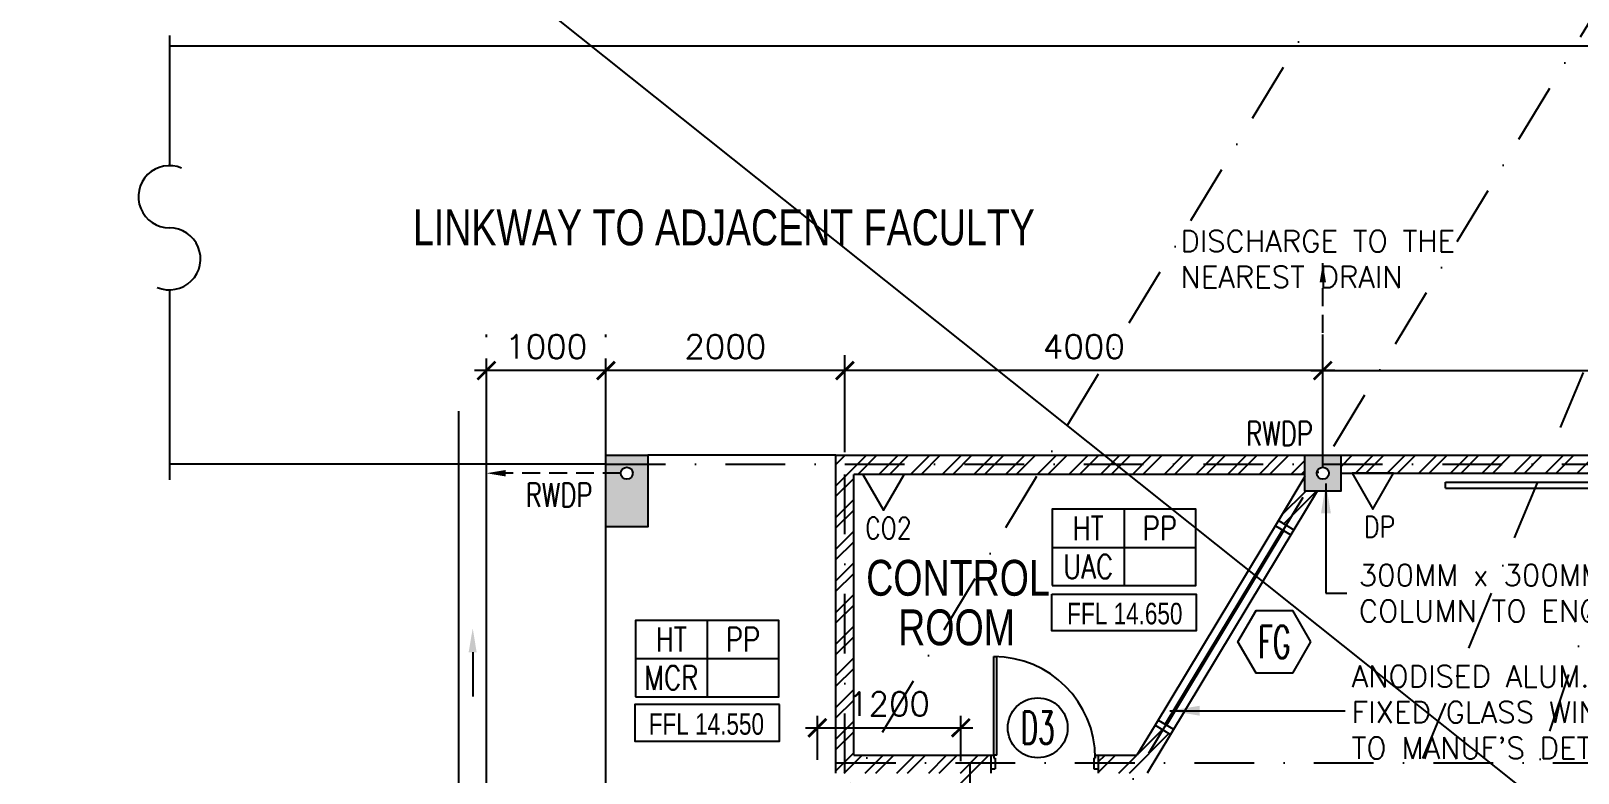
# Model space of a CAD drawing. Extents: x 2879167 to 2959690, y -882003 to -585933.
# Drawn here: x 2897393 to 2910341, y -742067 to -735853 of the extents above; entities that cross this region are included whole.
import ezdxf
from ezdxf.enums import TextEntityAlignment as Align

# ---------------------------------------------------------------- set-up
doc = ezdxf.new("R2010")
doc.units = 0
doc.header["$LTSCALE"] = 1000
doc.header["$MEASUREMENT"] = 0
doc.header["$PDMODE"] = 66
doc.linetypes.add('DASHDOT', pattern=[1, 0.5, -0.25, 0, -0.25])
doc.linetypes.add('DASHED', pattern=[0.75, 0.5, -0.25])
doc.layers.get('0').update_dxf_attribs({"linetype": 'CONTINUOUS'})
doc.layers.get('DEFPOINTS').update_dxf_attribs({"linetype": 'CONTINUOUS'})
for name, color, linetype in [('COL', 3, 'CONTINUOUS'), ('DIM', 5, 'CONTINUOUS'), ('DR', 5, 'CONTINUOUS'), ('DRAIN', 1, 'CONTINUOUS'), ('Finishes', 1, 'CONTINUOUS'), ('GRID', 6, 'DASHDOT'), ('H', 6, 'CONTINUOUS'), ('kotak', 190, 'CONTINUOUS'), ('LINE', 7, 'CONTINUOUS'), ('RWDP', 5, 'CONTINUOUS'), ('SCH-WIN', 7, 'CONTINUOUS'), ('Sch_Door', 7, 'CONTINUOUS'), ('Sch_Window', 2, 'CONTINUOUS'), ('SPEC', 7, 'CONTINUOUS'), ('TEXT', 7, 'CONTINUOUS'), ('WALL', 2, 'CONTINUOUS'), ('WIN', 5, 'CONTINUOUS')]:
    doc.layers.add(name, color=color, linetype=linetype)
doc.styles.add('ROMANS', font='romans.shx')
doc.styles.get("Standard").update_dxf_attribs({"font": 'Helv.shx'})
doc.dimstyles.get("Standard").update_dxf_attribs({"dimscale": 5, "dimtxt": 1, "dimasz": 2, "dimexe": 1, "dimexo": 1, "dimgap": 1, "dimtad": 0, "dimtih": 1, "dimtoh": 1, "dimdec": 4, "dimzin": 0, "dimdsep": 46, "dimtxsty": 'ROMANS', "dimcen": 1, "dimadec": 0, "dimazin": 0, "dimtfac": 1, "dimtdec": 4, "dimtofl": 0, "dimtmove": 0, "dimatfit": 3, "dimfxl": 0, "dimtolj": 1, "dimtzin": 0, "dimarcsym": 0})
doc.dimstyles.new('STANDARD$0', dxfattribs={"dimscale": 0, "dimtxt": 8, "dimasz": 6, "dimexe": 1, "dimexo": 1, "dimgap": 3, "dimtad": 1, "dimdec": 0, "dimlfac": -1, "dimrnd": 1, "dimzin": 0, "dimdsep": 46, "dimtxsty": 'Standard', "dimcen": 0, "dimclrd": 5, "dimclre": 250, "dimadec": 0, "dimazin": 0, "dimtfac": 1, "dimtdec": 4, "dimtofl": 0, "dimtmove": 0, "dimatfit": 3, "dimfxl": 0, "dimtolj": 1, "dimtzin": 0, "dimarcsym": 0})

# ---------------------------------------------------------------- blocks, each defined once
blk = doc.blocks.new('_ARCHTICK')
at = {"color": 0, "linetype": 'ByBlock', "const_width": 0.15}
blk.add_lwpolyline([(-0.5, -0.5), (0.5, 0.5)], dxfattribs=at)
blk = doc.blocks.new('*D31')
at = {"layer": 'DEFPOINTS', "color": 0}
for p in [(2914231, -729481), (2914231, -729481), (2913813, -731767), (2898231, -756033), (2931005, -757318)]:
    blk.add_point(p, dxfattribs=at)
at = {"layer": 'DIM'}
blk.add_arc((2914231, -729481), 2323, 238.927, 301.073, dxfattribs=at)
at = {"layer": 'DIM', "xscale": 200, "yscale": 200, "zscale": 200}
for p, rotation in [((2913032, -731471), 148.9270490380316), ((2915430, -731471), 31.07295098388072)]:
    blk.add_blockref('_ARCHTICK', p, dxfattribs=dict(at, rotation=rotation))
at = {"layer": 'DIM', "color": 7, "insert": (2914231, -731585), "char_height": 200, "attachment_point": 5, "rotation": 0, "style": 'ROMANS'}
blk.add_mtext('\\A1;62°8\'45"', dxfattribs=at)
blk = doc.blocks.new('*D32')
at = {"layer": 'DEFPOINTS', "color": 0}
for p in [(2908205, -738697), (2920257, -738697), (2920257, -738697)]:
    blk.add_point(p, dxfattribs=at)
at = {"layer": 'DIM', "color": 0}
blk.add_line((2908105, -738697), (2920357, -738697), dxfattribs=at)
at = {"layer": 'DIM', "color": 0, "xscale": 150, "yscale": 150, "zscale": 150, "rotation": 180}
blk.add_blockref('_ARCHTICK', (2908205, -738697), dxfattribs=at)
at = {"layer": 'DIM', "color": 0, "xscale": 150, "yscale": 150, "zscale": 150}
blk.add_blockref('_ARCHTICK', (2920257, -738697), dxfattribs=at)
at = {"layer": 'DIM', "color": 7, "insert": (2915012, -738487), "char_height": 200, "attachment_point": 5, "style": 'ROMANS'}
blk.add_mtext('\\A1;12050', dxfattribs=at)
blk = doc.blocks.new('*D56')
at = {"layer": 'DEFPOINTS', "color": 0}
for p in [(2904205, -738697), (2904205, -739481), (2908205, -739481)]:
    blk.add_point(p, dxfattribs=at)
at = {"layer": 'DIM', "color": 0}
for p, q in [((2904205, -739381), (2904205, -738597)), ((2908205, -739381), (2908205, -738597)), ((2908305, -738697), (2904105, -738697))]:
    blk.add_line(p, q, dxfattribs=at)
at = {"layer": 'DIM', "color": 0, "xscale": 150, "yscale": 150, "zscale": 150}
for p, rotation in [((2904205, -738697), 180.0000000183428), ((2908205, -738697), 1.834276730505735e-08)]:
    blk.add_blockref('_ARCHTICK', p, dxfattribs=dict(at, rotation=rotation))
at = {"layer": 'DIM', "color": 7, "insert": (2906205, -738497), "char_height": 200, "attachment_point": 5, "rotation": 0, "style": 'ROMANS'}
blk.add_mtext('\\A1;4000', dxfattribs=at)
blk = doc.blocks.new('*D57')
at = {"layer": 'DEFPOINTS', "color": 0}
for p in [(2902205, -738697), (2904205, -739417), (2902205, -739517)]:
    blk.add_point(p, dxfattribs=at)
at = {"layer": 'DIM', "color": 0}
for p, q in [((2902205, -739417), (2902205, -738597)), ((2904205, -739317), (2904205, -738597)), ((2904305, -738697), (2902105, -738697))]:
    blk.add_line(p, q, dxfattribs=at)
at = {"layer": 'DIM', "color": 0, "xscale": 150, "yscale": 150, "zscale": 150}
for p, rotation in [((2902205, -738697), 180.0000000183428), ((2904205, -738697), 1.834276730505735e-08)]:
    blk.add_blockref('_ARCHTICK', p, dxfattribs=dict(at, rotation=rotation))
at = {"layer": 'DIM', "color": 7, "insert": (2903205, -738497), "char_height": 200, "attachment_point": 5, "rotation": 0, "style": 'ROMANS'}
blk.add_mtext('\\A1;2000', dxfattribs=at)
blk = doc.blocks.new('*D58')
at = {"layer": 'DEFPOINTS', "color": 0}
for p in [(2901205, -738697), (2901205, -739085), (2902205, -739085)]:
    blk.add_point(p, dxfattribs=at)
at = {"layer": 'DIM', "color": 0}
for p, q in [((2901205, -738985), (2901205, -738597)), ((2902205, -738985), (2902205, -738597)), ((2902305, -738697), (2901105, -738697))]:
    blk.add_line(p, q, dxfattribs=at)
at = {"layer": 'DIM', "color": 0, "xscale": 150, "yscale": 150, "zscale": 150}
for p, rotation in [((2901205, -738697), 180.0000000183428), ((2902205, -738697), 1.834276730505735e-08)]:
    blk.add_blockref('_ARCHTICK', p, dxfattribs=dict(at, rotation=rotation))
at = {"layer": 'DIM', "color": 7, "insert": (2901705, -738497), "char_height": 200, "attachment_point": 5, "rotation": 0, "style": 'ROMANS'}
blk.add_mtext('\\A1;1000', dxfattribs=at)
blk = doc.blocks.new('*D59')
at = {"layer": 'DEFPOINTS', "color": 0}
for p in [(2905175, -741688), (2903975, -742056), (2905175, -742067)]:
    blk.add_point(p, dxfattribs=at)
at = {"layer": 'DIM', "color": 0}
for p, q in [((2903975, -741956), (2903975, -741588)), ((2905175, -741967), (2905175, -741588)), ((2903875, -741688), (2905275, -741688))]:
    blk.add_line(p, q, dxfattribs=at)
at = {"layer": 'DIM', "color": 0, "xscale": 150, "yscale": 150, "zscale": 150}
for p, rotation in [((2903975, -741688), 180.0000000183428), ((2905175, -741688), 1.834279318118659e-08)]:
    blk.add_blockref('_ARCHTICK', p, dxfattribs=dict(at, rotation=rotation))
at = {"layer": 'DIM', "color": 7, "insert": (2904575, -741488), "char_height": 200, "attachment_point": 5, "rotation": 0, "style": 'ROMANS'}
blk.add_mtext('\\A1;1200', dxfattribs=at)
blk = doc.blocks.new('*D41')
at = {"layer": 'DEFPOINTS', "color": 0}
for p in [(2914231, -729481), (2914231, -729481), (2903496, -761301), (2905581, -762927), (2910578, -763030)]:
    blk.add_point(p, dxfattribs=at)
at = {"layer": 'DIM'}
for p, q in [((2903464, -761396), (2903155, -762310)), ((2910567, -763129), (2910481, -763924))]:
    blk.add_line(p, q, dxfattribs=at)
blk.add_arc((2914231, -729481), 34546, 251.3562, 263.7854, dxfattribs=at)
at = {"layer": 'DIM', "xscale": 200, "yscale": 200, "zscale": 200}
for p, rotation in [((2903187, -762215), 161.3562291409188), ((2910491, -763825), 353.7854095700074)]:
    blk.add_blockref('_ARCHTICK', p, dxfattribs=dict(at, rotation=rotation))
at = {"layer": 'DIM', "color": 7, "insert": (2906843, -763004), "char_height": 200, "attachment_point": 5, "rotation": 347.5708, "style": 'ROMANS'}
blk.add_mtext('\\A1;12°25\'45"', dxfattribs=at)
blk = doc.blocks.new('*D42')
at = {"layer": 'DEFPOINTS', "color": 0}
for p in [(2914231, -729481), (2914231, -729481), (2896783, -758436), (2898592, -760269), (2903496, -761301)]:
    blk.add_point(p, dxfattribs=at)
at = {"layer": 'DIM'}
for p, q in [((2896732, -758521), (2896357, -759144)), ((2903464, -761396), (2903160, -762296))]:
    blk.add_line(p, q, dxfattribs=at)
blk.add_arc((2914231, -729481), 34532, 238.927, 251.3562, dxfattribs=at)
at = {"layer": 'DIM', "xscale": 200, "yscale": 200, "zscale": 200}
for p, rotation in [((2896408, -759058), 148.9270488143155), ((2903192, -762201), 341.3562291409183)]:
    blk.add_blockref('_ARCHTICK', p, dxfattribs=dict(at, rotation=rotation))
at = {"layer": 'DIM', "color": 7, "insert": (2899807, -760615), "char_height": 200, "attachment_point": 5, "rotation": 335.1416, "style": 'ROMANS'}
blk.add_mtext('\\A1;12°25\'45"', dxfattribs=at)
blk = doc.blocks.new('*D72')
at = {"layer": 'DEFPOINTS', "color": 0}
for p in [(2914231, -729481), (2910020, -761707)]:
    blk.add_point(p, dxfattribs=at)
at = {"layer": 'DIM', "color": 0}
blk.add_line((2914244, -729382), (2910008, -761807), dxfattribs=at)
at = {"layer": 'DIM', "color": 0, "xscale": 150, "yscale": 150, "zscale": 150, "rotation": 262.5559261488257}
blk.add_blockref('_ARCHTICK', (2910020, -761707), dxfattribs=at)
at = {"layer": 'DIM', "color": 7, "insert": (2911107, -751535), "char_height": 200, "attachment_point": 5, "rotation": 82.5559, "style": 'ROMANS'}
blk.add_mtext('\\A1;R32500', dxfattribs=at)
blk = doc.blocks.new('*D75')
at = {"layer": 'DEFPOINTS', "color": 0}
for p in [(2914231, -729481), (2914231, -729481), (2901771, -761449), (2900803, -761709), (2903074, -762550)]:
    blk.add_point(p, dxfattribs=at)
at = {"layer": 'DIM'}
blk.add_arc((2914231, -729481), 34310, 247.3801, 251.3562, dxfattribs=at)
at = {"layer": 'DIM', "xscale": 200, "yscale": 200, "zscale": 200}
for p, rotation in [((2901035, -761152), 157.3801448760724), ((2903263, -761991), 341.3562392169155)]:
    blk.add_blockref('_ARCHTICK', p, dxfattribs=dict(at, rotation=rotation))
at = {"layer": 'DIM', "color": 7, "insert": (2902219, -761386), "char_height": 200, "attachment_point": 5, "rotation": 339.3682, "style": 'ROMANS'}
blk.add_mtext('\\A1;3°58\'34"', dxfattribs=at)
blk = doc.blocks.new('*D76')
at = {"layer": 'DEFPOINTS', "color": 0}
for p in [(2914231, -729481), (2914231, -729481), (2903828, -762176), (2903070, -762562), (2904805, -763098)]:
    blk.add_point(p, dxfattribs=at)
at = {"layer": 'DIM'}
blk.add_arc((2914231, -729481), 34310, 251.3562, 254.3361, dxfattribs=at)
at = {"layer": 'DIM', "xscale": 200, "yscale": 200, "zscale": 200}
for p, rotation in [((2903263, -761991), 161.3562293810234), ((2904968, -762517), 344.3361454312286)]:
    blk.add_blockref('_ARCHTICK', p, dxfattribs=dict(at, rotation=rotation))
at = {"layer": 'DIM', "color": 7, "insert": (2904177, -762056), "char_height": 200, "attachment_point": 5, "rotation": 342.8462, "style": 'ROMANS'}
blk.add_mtext('\\A1;2°58\'48"', dxfattribs=at)
blk = doc.blocks.new('A$C20F67EEF')
at = {"layer": 'LINE', "color": 5}
blk.add_line((33, 200), (33, 571), dxfattribs=at)
blk.add_solid([(0, 200), (67, 200), (33, 0)], dxfattribs=at)
blk = doc.blocks.new('DR900')
at = {"layer": 'DR'}
for p, q in [((25, 940), (50, 940)), ((25, 115), (25, 940)), ((50, 115), (50, 940)), ((0, 115), (25, 115)), ((0, 0), (38, 0)), ((50, 115), (25, 115)), ((25, 115), (25, 90)), ((25, 90), (38, 90)), ((38, 90), (38, 0)), ((862, 90), (875, 90)), ((862, 90), (862, 0)), ((862, 0), (900, 0)), ((875, 115), (900, 115)), ((875, 115), (875, 90))]:
    blk.add_line(p, q, dxfattribs=at)
blk.add_arc((25, 90), 850, 0, 90, dxfattribs=at)
blk = doc.blocks.new('*D130')
at = {"layer": 'DEFPOINTS', "color": 0, "ltscale": 0.1}
for p in [(2914231, -729481), (2908510, -757810)]:
    blk.add_point(p, dxfattribs=at)
at = {"layer": 'DIM', "ltscale": 0.1}
blk.add_line((2914251, -729383), (2908491, -757908), dxfattribs=at)
at = {"layer": 'DIM', "ltscale": 0.1, "xscale": 200, "yscale": 200, "zscale": 200, "rotation": 258.5830123765257}
blk.add_blockref('_ARCHTICK', (2908510, -757810), dxfattribs=at)
at = {"layer": 'DIM', "color": 7, "ltscale": 0.1, "insert": (2909550, -751437), "char_height": 200, "attachment_point": 5, "rotation": 78.583, "style": 'ROMANS'}
blk.add_mtext('\\A1;R28900', dxfattribs=at)

msp = doc.modelspace()

# ---------------------------------------------------------------- hatches: boundary and pattern name
at = {"layer": 'H', "ltscale": 0.1}
h = msp.add_hatch(dxfattribs=at)
h.set_pattern_fill('AR-CONC', color=256, scale=35, style=0)
h.set_pattern_definition([(50, (488140.78, 188080.5), (251.041064, -21.963247), [26.25, -288.75]), (355, (488140.78, 188080.5), (-48.562967, 263.267247), [21, -231]), (100.4514, (488161.7, 188078.66), (202.478284, 241.30384), [22.309067, -245.39974]), (46.1842, (488140.78, 188150.5), (373.534367, -57.931655), [39.375, -433.125]), (96.6356, (488171.9, 188145.66), (327.131947, 340.941255), [33.4636, -368.09955]), (351.1842, (488140.78, 188150.5), (327.13168, 340.94151), [31.5, -346.5]), (21, (488175.78, 188133), (208.917468, -140.916612), [26.25, -288.75]), (326, (488175.78, 188133), (85.160366, 253.802516), [21, -231]), (71.4514, (488193.19, 188121.25), (294.07792, 112.885674), [22.309067, -245.39974]), (37.5, (488140.78, 188080.49), (4.2559494, 116.5128488), [0, -228.2, 0, -234.5, 0, -231.875]), (7.5, (488140.78, 188080.49), (92.074338, 138.044099), [0, -133.7, 0, -222.95, 0, -88.375]), (327.5, (488062.73, 188080.49), (186.8378527, -7.894205), [0, -87.5, 0, -273, 0, -362.25]), (317.5, (488027.73, 188080.5), (204.115159, 35.036744), [0, -113.75, 0, -181.3, 0, -257.25])])
h.paths.add_polyline_path([(2902555.2, -739406.4), (2902380.2, -739406.4), (2902380.2, -739506.4, -0.4142136), (2902430.2, -739556.4, -1), (2902330.2, -739556.4, -0.4142136), (2902380.2, -739506.4), (2902380.2, -739406.4), (2902205.2, -739406.4), (2902205.2, -740006.4), (2902555.2, -740006.4)])
h.paths.add_polyline_path([(2902555.2, -743856.4), (2902205.2, -743856.4), (2902205.2, -744456.4), (2902555.2, -744456.4)])
h.paths.add_polyline_path([(2905325.5, -744156.4), (2905025.5, -744156.4), (2905025.5, -744456.4), (2905325.5, -744456.4)])
h.paths.add_polyline_path([(2908355.2, -739406.4), (2908205.2, -739406.4), (2908205.2, -739506.4, -0.4142136), (2908255.2, -739556.4, -1), (2908155.2, -739556.4, -0.4142136), (2908205.2, -739506.4), (2908205.2, -739406.4), (2908055.2, -739406.4), (2908055.2, -739706.4), (2908355.2, -739706.4)])
h = msp.add_hatch(dxfattribs=at)
h.set_pattern_fill('ANSI32', color=256, scale=500, style=0)
h.set_pattern_definition([(45, (488140.78, 188080.5), (-132.582521, 132.582521), []), (45, (488229.17, 188080.5), (-132.582521, 132.582521), [])])
h.paths.add_polyline_path([(2908055.2, -739406.4), (2904130.2, -739406.4), (2904130.2, -742067), (2905175.5, -742067), (2905175.5, -742167), (2905325.5, -742167), (2905325.5, -742067), (2905425.5, -742067), (2905425.5, -741917), (2904280.2, -741917), (2904280.2, -739567), (2908055.2, -739567)])
h.paths.add_polyline_path([(2908157.2, -739706.4), (2908055.2, -739706.4), (2908055.2, -739585), (2907833.6, -739952.8), (2907962, -740030.2)])
h.paths.add_polyline_path([(2906929.8, -741743.2), (2906801.3, -741665.8), (2906649.9, -741917), (2906325.5, -741917), (2906325.5, -742067), (2906734.7, -742067)], flags=17)
h = msp.add_hatch(dxfattribs=at)
h.set_pattern_fill('ANSI32', color=256, scale=500, style=0)
h.set_pattern_definition([(45, (488140.78, 188080.5), (-132.582521, 132.582521), []), (45, (488229.17, 188080.5), (-132.582521, 132.582521), [])])
h.paths.add_polyline_path([(2914231.1, -739406.4), (2908355.2, -739406.4), (2908355.2, -739556.4), (2914231.1, -739556.4)])
h.paths.add_polyline_path([(2920107.1, -739406.4), (2914231.1, -739406.4), (2914231.1, -739556.4), (2920107.1, -739556.4)])

# ---------------------------------------------------------------- linework, layer by layer
at = {"color": 5, "ltscale": 2}
for p, q in [((2898552.5, -735891.1), (2898552.5, -736981.1)), ((2898552.5, -738021.1), (2898552.5, -739611.1))]:
    msp.add_line(p, q, dxfattribs=at)
at = {"ltscale": 2}
for p, q in [((2901205.2, -745140), (2901205.2, -739036)), ((2904130.2, -739406.4), (2902555.2, -739406.4)), ((2909231.1, -739631.4), (2919231.1, -739631.4)), ((2909231.1, -739681.4), (2909231.1, -739631.4)), ((2909231.1, -739681.4), (2919231.1, -739681.4)), ((2902205.2, -743856.4), (2902205.2, -740006.4))]:
    msp.add_line(p, q, dxfattribs=at)
at = {"color": 5, "ltscale": 2}
for centre, start, end in [((2898552.5, -737241.1), 66.90183, 270), ((2898552.5, -737761.1), 246.90183, 90)]:
    msp.add_arc(centre, 260, start, end, dxfattribs=at)
at = {"layer": 'COL', "color": 3, "ltscale": 2}
for points in [[(2902205.2, -739406.4), (2902555.2, -739406.4), (2902555.2, -740006.4), (2902205.2, -740006.4)], [(2908055.2, -739406.4), (2908355.2, -739406.4), (2908355.2, -739706.4), (2908055.2, -739706.4)], [(2908055.2, -739406.4), (2908355.2, -739406.4), (2908355.2, -739706.4), (2908055.2, -739706.4)]]:
    msp.add_lwpolyline(points, close=True, dxfattribs=at)
at = {"layer": 'DIM', "ltscale": 0.1}
msp.add_line((2879166.8, -717703.5), (2959689.8, -781925.5), dxfattribs=at)
at = {"layer": 'DRAIN', "color": 1, "ltscale": 2}
msp.add_line((2900975.2, -745076.1), (2900975.2, -739036), dxfattribs=at)
at = {"layer": 'Finishes'}
for p, q in [((2906541.3, -739857.6), (2906541.3, -740497.5)), ((2905941.2, -740178), (2907141.4, -740178)), ((2903052.9, -740788.3), (2903052.9, -741428.3)), ((2902452.8, -741108.7), (2903653.1, -741108.7))]:
    msp.add_line(p, q, dxfattribs=at)
for points in [[(2904701.4, -739567), (2904355, -739567), (2904528.2, -739867)], [(2908797.5, -739556.4), (2908451.1, -739556.4), (2908624.3, -739856.4)], [(2905941.2, -740497.5), (2907141.4, -740497.5), (2907141.4, -739857.6), (2905941.2, -739857.6)], [(2902452.8, -741428.3), (2903653.1, -741428.3), (2903653.1, -740788.3), (2902452.8, -740788.3)]]:
    msp.add_lwpolyline(points, close=True, dxfattribs=at)
at = {"layer": 'GRID'}
for p, q in [((2912518.1, -728449.1), (2894534.8, -758292.3)), ((2914231.1, -729481.4), (2896218.2, -759373.6)), ((2914231.1, -729481.4), (2900803, -761708.8)), ((2903070, -762562.4), (2914231.1, -729481.4)), ((2901205.2, -739417), (2901205.2, -738393.8)), ((2902205.2, -739417), (2902205.2, -738393.8)), ((2904205.2, -742067), (2904205.2, -738393.8)), ((2908205.2, -739481.4), (2908205.2, -738393.8)), ((2902205.2, -739481.4), (2938704.8, -739481.4)), ((2904130.2, -741981.4), (2928615, -741981.4)), ((2905250.5, -741992), (2905250.5, -744384.7))]:
    msp.add_line(p, q, dxfattribs=at)
at = {"layer": 'GRID', "color": 151}
msp.add_line((2902205.2, -739481.4), (2902205.2, -739481.4), dxfattribs=at)
at = {"layer": 'kotak', "ltscale": 2}
for p, q in [((2929810, -735981.4), (2898552.5, -735981.4)), ((2902205.2, -739481.4), (2898552.5, -739481.4))]:
    msp.add_line(p, q, dxfattribs=at)
at = {"layer": 'RWDP', "linetype": 'DASHED', "ltscale": 0.3}
for p, q in [((2908205.2, -739506.4), (2908205.2, -737798.7)), ((2902330.2, -739556.4), (2901205.2, -739556.4))]:
    msp.add_line(p, q, dxfattribs=at)
at = {"layer": 'RWDP', "ltscale": 0.1}
for centre in [(2902380.2, -739556.4), (2908205.2, -739556.4)]:
    msp.add_circle(centre, 50, dxfattribs=at)
at = {"layer": 'RWDP', "linetype": 'DASHED', "ltscale": 0.3}
for points in [[(2908178.5, -737958.7), (2908231.8, -737958.7), (2908205.2, -737798.7)], [(2901365.2, -739583.1), (2901365.2, -739529.7), (2901205.2, -739556.4)]]:
    msp.add_solid(points, dxfattribs=at)
at = {"layer": 'SCH-WIN', "ltscale": 0.1}
msp.add_lwpolyline([(2908102.4, -740968.6), (2907950.4, -741231.8), (2907646.4, -741231.8), (2907494.4, -740968.6), (2907646.4, -740705.3), (2907950.4, -740705.3)], close=True, dxfattribs=at)
at = {"layer": 'Sch_Door', "ltscale": 0.1}
msp.add_circle((2905819.2, -741687.8), 250.4, dxfattribs=at)
at = {"layer": 'SPEC', "color": 1}
for points in [[(2905936.6, -740569.8), (2907146, -740569.8), (2907146, -740876.8), (2905936.6, -740876.8)], [(2903657.6, -741494.2), (2902448.2, -741494.2), (2902448.2, -741801.2), (2903657.6, -741801.2)]]:
    msp.add_lwpolyline(points, close=True, dxfattribs=at)
at = {"layer": 'WALL'}
for p, q in [((2904130.2, -742067), (2904130.2, -739406.4)), ((2904130.2, -739406.4), (2924332.1, -739406.4)), ((2904280.2, -741917), (2904280.2, -739567)), ((2908055.2, -739567), (2904280.2, -739567)), ((2908355.2, -739556.4), (2920107.1, -739556.4)), ((2908055.2, -739585), (2907833.6, -739952.8)), ((2908157.2, -739706.4), (2907962, -740030.2)), ((2907833.6, -739952.8), (2907962, -740030.2)), ((2906801.3, -741665.8), (2906649.9, -741917)), ((2906929.8, -741743.2), (2906734.7, -742067)), ((2906801.3, -741665.8), (2906929.8, -741743.2)), ((2904280.2, -741917), (2905425.5, -741917)), ((2905425.5, -741917), (2905425.5, -742067)), ((2906325.5, -741917), (2906325.5, -742067)), ((2906325.5, -741917), (2906649.9, -741917))]:
    msp.add_line(p, q, dxfattribs=at)
at = {"layer": 'WIN'}
for p, q in [((2907833.6, -739952.8), (2906801.3, -741665.8)), ((2907866.9, -740031.2), (2906886.2, -741658.6)), ((2907877.1, -740037.4), (2906896.5, -741664.8)), ((2907962, -740030.2), (2906929.8, -741743.2)), ((2907807.8, -739995.6), (2907936.2, -740073)), ((2906827.1, -741623), (2906955.6, -741700.4))]:
    msp.add_line(p, q, dxfattribs=at)

# ---------------------------------------------------------------- block references
at = {"ltscale": 0.1, "rotation": 179.9999995081098}
msp.add_blockref('A$C20F67EEF', (2901123.5, -740855), dxfattribs=at)
at = {"color": 1, "ltscale": 0.1}
msp.add_blockref('DR900', (2905425.5, -742032), dxfattribs=at)

# ---------------------------------------------------------------- texts
at = {"layer": 'Finishes', "color": 7, "ltscale": 10, "style": 'ROMANS', "width": 0.8}
for s, p in [('HT', (2906241.3, -740018)), ('PP', (2906841.3, -740018)), ('UAC', (2906241.3, -740338)), ('HT', (2902752.9, -740948.7)), ('PP', (2903352.9, -740948.7)), ('MCR', (2902752.9, -741268.7))]:
    msp.add_text(s, height=200, dxfattribs=at).set_placement(p, align=Align.MIDDLE)
at = {"layer": 'Sch_Door', "color": 2, "style": 'ROMANS', "width": 0.6}
msp.add_text('D3', height=270, dxfattribs=at).set_placement((2905819.2, -741687.8), align=Align.MIDDLE_CENTER)
at = {"layer": 'Sch_Window', "style": 'ROMANS', "width": 0.6}
msp.add_text('FG', height=270, rotation=0, dxfattribs=at).set_placement((2907798.4, -740968.6), align=Align.MIDDLE_CENTER)
at = {"layer": 'SPEC', "color": 7, "style": 'ROMANS', "width": 0.75}
for p in [(2907563.5, -739324.7), (2901534.1, -739839.2)]:
    msp.add_text('RWDP', height=200, rotation=0, dxfattribs=at).set_placement(p)
at = {"layer": 'SPEC', "color": 7, "linetype": 'Continuous', "style": 'ROMANS', "width": 0.8}
msp.add_text('CO2', height=180, rotation=360, dxfattribs=at).set_placement((2904569.3, -740015.6), align=Align.MIDDLE_CENTER)
msp.add_text('DP', height=180, dxfattribs=at).set_placement((2908679.2, -740005), align=Align.MIDDLE_CENTER)
at = {"layer": 'SPEC', "color": 7, "width": 0.75}
msp.add_text('FFL 14.650', height=180, dxfattribs=at).set_placement((2906548.1, -740731.6, -4612.3), align=Align.MIDDLE_CENTER)
msp.add_text('FFL 14.550', height=180, rotation=360, dxfattribs=at).set_placement((2903046.2, -741655.9, -4612.3), align=Align.MIDDLE_CENTER)
at = {"layer": 'SPEC', "color": 7, "char_height": 180, "attachment_point": 4, "style": 'ROMANS'}
for s, insert in [('DISCHARGE TO THE\\PNEAREST DRAIN', (2907013.1, -737762.8)), ("300MM x 300MM RC. \\PCOLUMN TO ENGR'S DETAIL", (2908505.9, -740560.3)), ("ANODISED ALUM. FRAME\\PFIXED GLASS WINDOW\\PTO MANUF'S DETAILS", (2908445.8, -741557))]:
    msp.add_mtext(s, dxfattribs=dict(at, insert=insert))
at = {"layer": 'TEXT', "color": 2, "width": 0.75}
msp.add_text('LINKWAY TO ADJACENT FACULTY', height=300, dxfattribs=at).set_placement((2903192.4, -737498.1), align=Align.MIDDLE_CENTER)
for s, p in [('CONTROL', (2905152, -740431.9)), ('ROOM', (2905140, -740846.9))]:
    msp.add_text(s, height=300, rotation=359.99999, dxfattribs=at).set_placement(p, align=Align.MIDDLE_CENTER)

# ---------------------------------------------------------------- dimensions: what is measured, and where the dimension line sits
at = {"layer": 'DIM'}
for base, line1, line2, picture, middle in [((2898591.6, -760268.8), ((2903495.6, -761301), (2914231.1, -729481.4)), ((2914231.1, -729481.4), (2896783.4, -758435.8)), '*D42', (2899806.7, -760615.3)), ((2913813.5, -731766.6), ((2914231.1, -729481.4), (2931005.3, -757318)), ((2914231.1, -729481.4), (2898231.1, -756033.2)), '*D31', (2914231.1, -731585.4)), ((2901771.2, -761448.6), ((2914231.1, -729481.4), (2900803, -761708.8)), ((2903074.2, -762550), (2914231.1, -729481.4)), '*D75', (2902218.9, -761385.6)), ((2905581, -762927.2), ((2910577.9, -763029.9), (2914231.1, -729481.4)), ((2903495.6, -761301), (2914231.1, -729481.4)), '*D41', (2906842.8, -763004.1)), ((2903828.1, -762175.9), ((2914231.1, -729481.4), (2904804.9, -763097.8)), ((2903070, -762562.4), (2914231.1, -729481.4)), '*D76', (2904176.5, -762055.5))]:
    dim = msp.add_angular_dim_2l(base=base, line1=line1, line2=line2, dimstyle='Standard', override={"dimscale": 100, "dimtxt": 2, "dimtad": 1, "dimtih": 0, "dimtoh": 0, "dimdec": 0, "dimblk1": 'ARCHTICK', "dimblk2": 'ARCHTICK', "dimsah": 1, "dimcen": 0, "dimdle": 1, "dimclrd": 256, "dimclre": 256, "dimclrt": 7, "dimaunit": 1, "dimadec": 3, "dimtdec": 0, "dimtmove": 2, "dimldrblk": 'ARCHTICK', "dimlwd": 65535, "dimlwe": 65535}, dxfattribs=at)
    dim.commit()
    dim.dimension.update_dxf_attribs({"geometry": picture, "text_midpoint": middle})
at = {"layer": 'DIM', "ltscale": 0.1}
dim = msp.add_radius_dim(center=(2914231.1, -729481.4), mpoint=(2908510.4, -757809.5), dimstyle='Standard', override={"dimscale": 100, "dimtxt": 2, "dimtad": 1, "dimtih": 0, "dimtoh": 0, "dimdec": 0, "dimblk1": 'ARCHTICK', "dimblk2": 'ARCHTICK', "dimsah": 1, "dimcen": 0, "dimdle": 1, "dimclrd": 256, "dimclre": 256, "dimclrt": 7, "dimaunit": 1, "dimadec": 3, "dimtdec": 0, "dimtmove": 2, "dimldrblk": 'ARCHTICK', "dimlwd": 65535, "dimlwe": 65535}, dxfattribs=at)
dim.commit()
dim.dimension.update_dxf_attribs({"geometry": '*D130', "text_midpoint": (2909549.8, -751436.9), "dimtype": 164})
at = {"layer": 'DIM'}
dim = msp.add_radius_dim(center=(2914231.1, -729481.4), mpoint=(2910020.5, -761707.5), dimstyle='Standard', override={"dimscale": 100, "dimtxt": 2, "dimasz": 1.5, "dimtad": 1, "dimtih": 0, "dimtoh": 0, "dimdec": 0, "dimblk1": 'ARCHTICK', "dimblk2": 'ARCHTICK', "dimsah": 1, "dimcen": 0, "dimdle": 1, "dimclrt": 7, "dimtdec": 0, "dimtmove": 2}, dxfattribs=at)
dim.commit()
dim.dimension.update_dxf_attribs({"geometry": '*D72', "text_midpoint": (2911106.9, -751535.1), "dimtype": 164})
for base, p1, p2, picture, middle in [((2901205.2, -738697.3), (2902205.2, -739084.6), (2901205.2, -739084.6), '*D58', (2901705.2, -738497.3)), ((2902205.2, -738697.3), (2904205.2, -739417), (2902205.2, -739517), '*D57', (2903205.2, -738497.3)), ((2904205.2, -738697.3), (2908205.2, -739481.4), (2904205.2, -739481.4), '*D56', (2906205.2, -738497.3)), ((2905175.5, -741687.9), (2903975.2, -742056.4), (2905175.5, -742067), '*D59', (2904575.3, -741487.9))]:
    dim = msp.add_linear_dim(base=base, p1=p1, p2=p2, angle=180, dimstyle='STANDARD$0', override={"dimscale": 100, "dimtxt": 2, "dimasz": 1.5, "dimgap": 1, "dimlfac": 1, "dimrnd": 0, "dimtxsty": 'ROMANS', "dimblk1": 'ARCHTICK', "dimblk2": 'ARCHTICK', "dimsah": 1, "dimdle": 1, "dimclrd": 0, "dimclre": 0, "dimclrt": 7, "dimtdec": 0, "dimtmove": 2}, dxfattribs=at)
    dim.commit()
    dim.dimension.update_dxf_attribs({"geometry": picture, "text_midpoint": middle})
dim = msp.add_linear_dim(base=(2920257.1, -738697.3), p1=(2908205.2, -738697.3), p2=(2920257.1, -738697.3), text='12050', dimstyle='STANDARD$0', override={"dimscale": 100, "dimtxt": 2, "dimasz": 1.5, "dimgap": 1, "dimlfac": 1, "dimrnd": 0, "dimtxsty": 'ROMANS', "dimblk1": 'ARCHTICK', "dimblk2": 'ARCHTICK', "dimsah": 1, "dimdle": 1, "dimclrd": 0, "dimclre": 0, "dimclrt": 7, "dimtdec": 0, "dimtmove": 2}, dxfattribs=at)
dim.commit()
dim.dimension.update_dxf_attribs({"geometry": '*D32', "text_midpoint": (2915012.3, -738487), "dimtype": 160})

# ---------------------------------------------------------------- leaders
at = {"layer": 'SPEC', "annotation_type": 0, "has_hookline": 1, "hookline_direction": 0, "text_width": 3745.7}
msp.add_leader([(2908231.3, -739641.6), (2908231.3, -740560.3), (2908405.9, -740560.3)], dimstyle='Standard', override={"dimscale": 100, "dimtxt": 2, "dimasz": 2.5, "dimexe": 1, "dimexo": 1, "dimgap": 1, "dimtih": 0, "dimtoh": 0, "dimdec": 0, "dimtxsty": 'ROMANS', "dimcen": 0, "dimdle": 1, "dimclrt": 7, "dimtdec": 0}, dxfattribs=at)
at = {"layer": 'SPEC'}
msp.add_leader([(2906923.8, -741545), (2908392.3, -741545)], dimstyle='Standard', override={"dimscale": 100, "dimtxt": 2, "dimasz": 2.5, "dimexe": 1, "dimexo": 1, "dimgap": 1, "dimtih": 0, "dimtoh": 0, "dimdec": 0, "dimtxsty": 'ROMANS', "dimcen": 0, "dimdle": 1, "dimclrt": 7, "dimtdec": 0}, dxfattribs=at)

doc.saveas('drawing.dxf')
